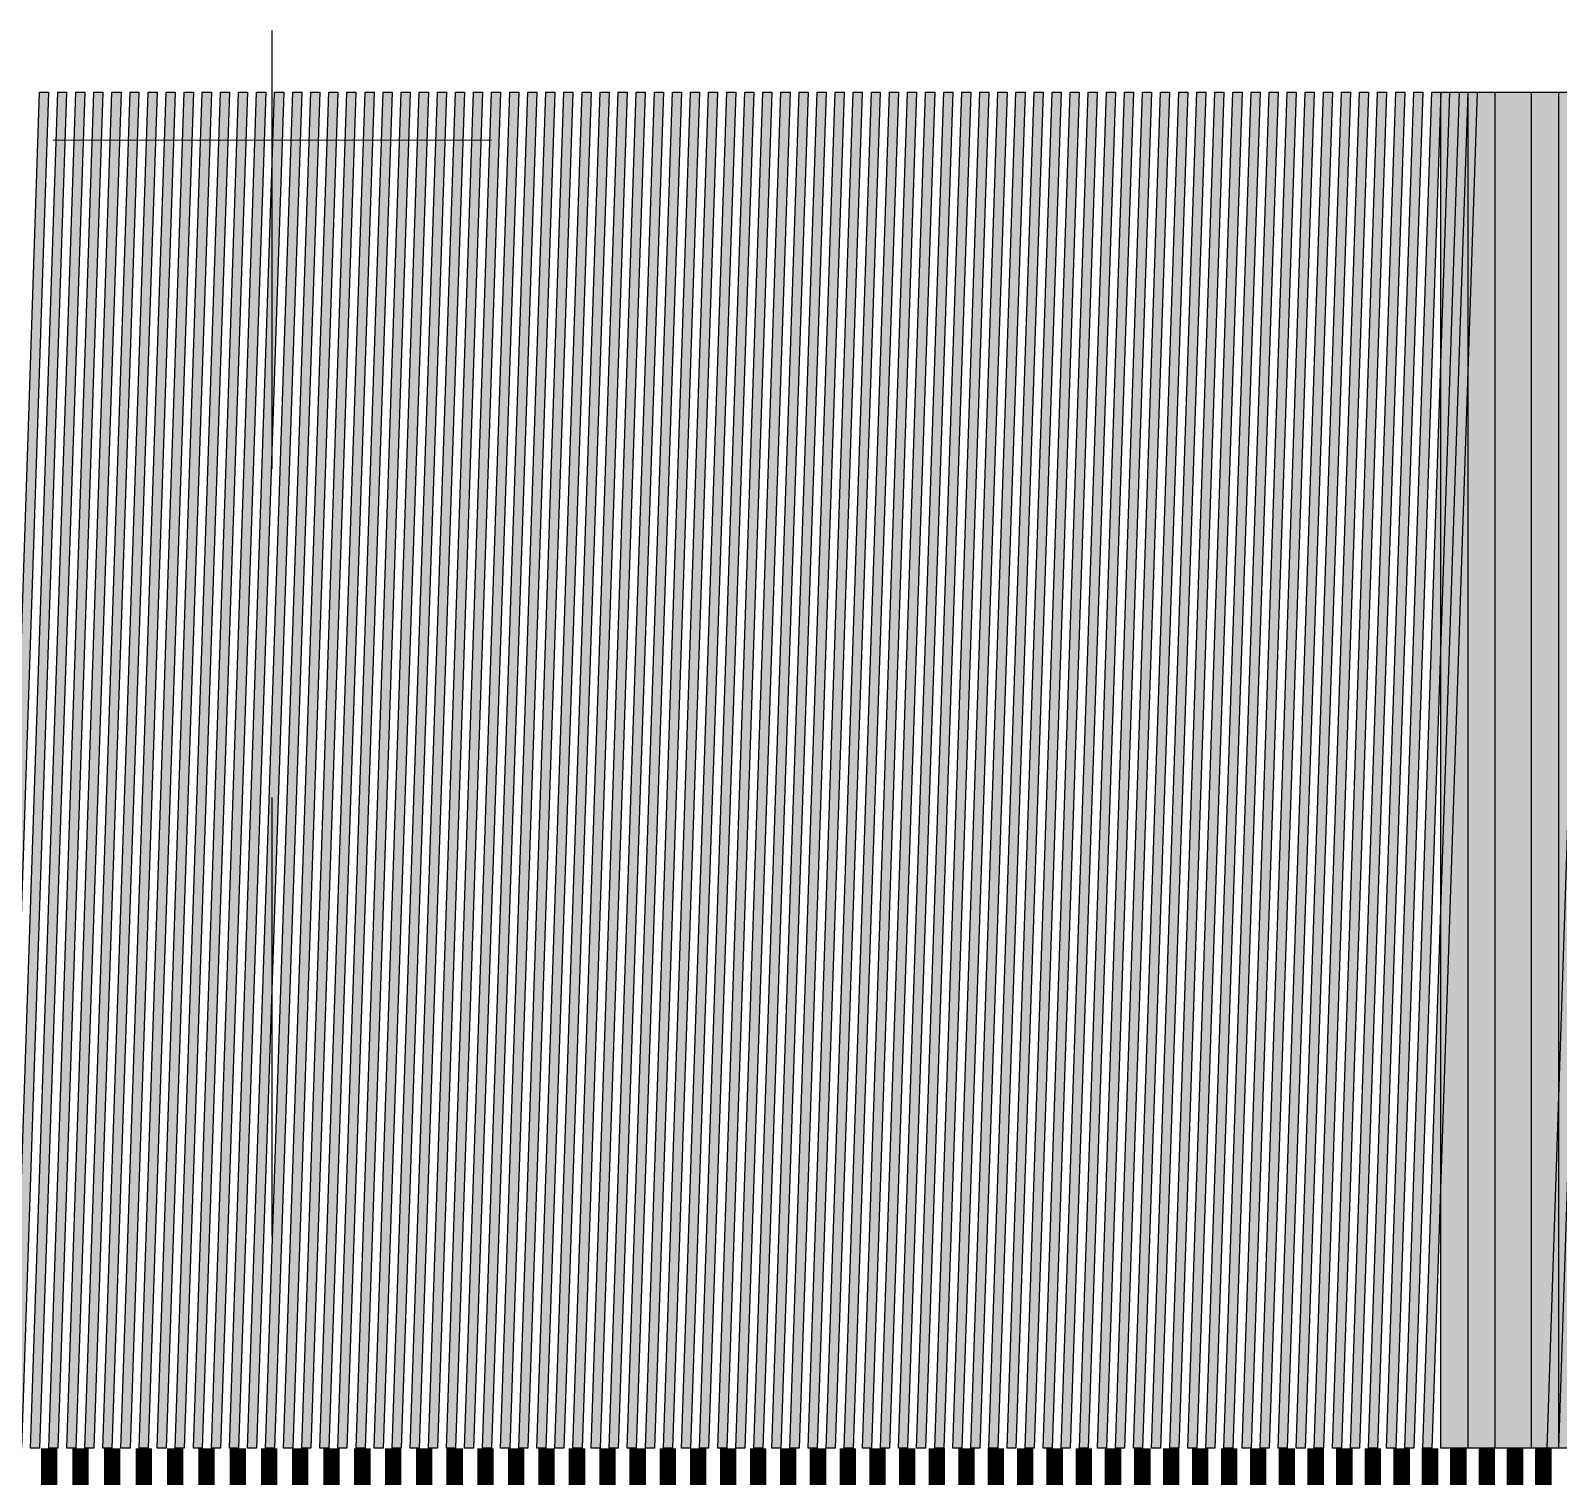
# Model space of a CAD drawing. Header units: millimetres. Extents: x 0 to 420, y 0 to 297.
# Drawn here: x 179.04 to 192.98, y 67.8 to 81 of the extents above; entities that cross this region are included whole.
import ezdxf

# ---------------------------------------------------------------- set-up
doc = ezdxf.new("R2010")
doc.units = ezdxf.units.MM
doc.layers.add('GLUE', color=1, linetype='Continuous')
doc.layers.add('PERIPHERY', color=7, linetype='Continuous')

msp = doc.modelspace()

# ---------------------------------------------------------------- hatches: boundary and pattern name
at = {"layer": 'PERIPHERY', "true_color": 0x000000}
h = msp.add_hatch(color=7, dxfattribs=at)
h.dxf.hatch_style = 1
h.paths.add_polyline_path([(179.124, 80.438), (179.206, 80.438), (178.794, 68.062), (178.711, 68.062), (179.124, 80.438)])
h = msp.add_hatch(color=7, dxfattribs=at)
h.dxf.hatch_style = 1
h.paths.add_polyline_path([(179.289, 80.438), (179.371, 80.438), (178.959, 68.062), (178.876, 68.062), (179.289, 80.438)])
h = msp.add_hatch(color=7, dxfattribs=at)
h.dxf.hatch_style = 1
h.paths.add_polyline_path([(179.454, 80.438), (179.537, 80.438), (179.124, 68.062), (179.042, 68.062), (179.454, 80.438)])
h = msp.add_hatch(color=7, dxfattribs=at)
h.dxf.hatch_style = 1
h.paths.add_polyline_path([(179.619, 80.438), (179.702, 80.438), (179.289, 68.062), (179.207, 68.062), (179.619, 80.438)])
h = msp.add_hatch(color=7, dxfattribs=at)
h.dxf.hatch_style = 1
h.paths.add_polyline_path([(179.784, 80.438), (179.867, 80.438), (179.454, 68.062), (179.372, 68.062), (179.784, 80.438)])
h = msp.add_hatch(color=7, dxfattribs=at)
h.dxf.hatch_style = 1
h.paths.add_polyline_path([(179.949, 80.438), (180.031, 80.438), (179.619, 68.062), (179.536, 68.062), (179.949, 80.438)])
h = msp.add_hatch(color=7, dxfattribs=at)
h.dxf.hatch_style = 1
h.paths.add_polyline_path([(180.114, 80.438), (180.196, 80.438), (179.784, 68.062), (179.701, 68.062), (180.114, 80.438)])
h = msp.add_hatch(color=7, dxfattribs=at)
h.dxf.hatch_style = 1
h.paths.add_polyline_path([(180.279, 80.438), (180.361, 80.438), (179.949, 68.062), (179.866, 68.062), (180.279, 80.438)])
h = msp.add_hatch(color=7, dxfattribs=at)
h.dxf.hatch_style = 1
h.paths.add_polyline_path([(180.444, 80.438), (180.527, 80.438), (180.114, 68.062), (180.032, 68.062), (180.444, 80.438)])
h = msp.add_hatch(color=7, dxfattribs=at)
h.dxf.hatch_style = 1
h.paths.add_polyline_path([(180.609, 80.438), (180.692, 80.438), (180.279, 68.062), (180.197, 68.062), (180.609, 80.438)])
h = msp.add_hatch(color=7, dxfattribs=at)
h.dxf.hatch_style = 1
h.paths.add_polyline_path([(180.774, 80.438), (180.857, 80.438), (180.444, 68.062), (180.362, 68.062), (180.774, 80.438)])
h = msp.add_hatch(color=7, dxfattribs=at)
h.dxf.hatch_style = 1
h.paths.add_polyline_path([(180.939, 80.438), (181.022, 80.438), (180.609, 68.062), (180.527, 68.062), (180.939, 80.438)])
h = msp.add_hatch(color=7, dxfattribs=at)
h.dxf.hatch_style = 1
h.paths.add_polyline_path([(181.104, 80.438), (181.187, 80.438), (180.774, 68.062), (180.692, 68.062), (181.104, 80.438)])
h = msp.add_hatch(color=7, dxfattribs=at)
h.dxf.hatch_style = 1
h.paths.add_polyline_path([(181.269, 80.438), (181.352, 80.438), (180.939, 68.062), (180.857, 68.062), (181.269, 80.438)])
h = msp.add_hatch(color=7, dxfattribs=at)
h.dxf.hatch_style = 1
h.paths.add_polyline_path([(181.434, 80.438), (181.517, 80.438), (181.104, 68.062), (181.022, 68.062), (181.434, 80.438)])
h = msp.add_hatch(color=7, dxfattribs=at)
h.dxf.hatch_style = 1
h.paths.add_polyline_path([(181.599, 80.438), (181.682, 80.438), (181.269, 68.062), (181.186, 68.062), (181.599, 80.438)])
h = msp.add_hatch(color=7, dxfattribs=at)
h.dxf.hatch_style = 1
h.paths.add_polyline_path([(181.764, 80.438), (181.846, 80.438), (181.434, 68.062), (181.351, 68.062), (181.764, 80.438)])
h = msp.add_hatch(color=7, dxfattribs=at)
h.dxf.hatch_style = 1
h.paths.add_polyline_path([(181.929, 80.438), (182.011, 80.438), (181.599, 68.062), (181.517, 68.062), (181.929, 80.438)])
h = msp.add_hatch(color=7, dxfattribs=at)
h.dxf.hatch_style = 1
h.paths.add_polyline_path([(182.094, 80.438), (182.176, 80.438), (181.764, 68.062), (181.682, 68.062), (182.094, 80.438)])
h = msp.add_hatch(color=7, dxfattribs=at)
h.dxf.hatch_style = 1
h.paths.add_polyline_path([(182.259, 80.438), (182.341, 80.438), (181.929, 68.062), (181.847, 68.062), (182.259, 80.438)])
h = msp.add_hatch(color=7, dxfattribs=at)
h.dxf.hatch_style = 1
h.paths.add_polyline_path([(182.424, 80.438), (182.507, 80.438), (182.094, 68.062), (182.012, 68.062), (182.424, 80.438)])
h = msp.add_hatch(color=7, dxfattribs=at)
h.dxf.hatch_style = 1
h.paths.add_polyline_path([(182.589, 80.438), (182.672, 80.438), (182.259, 68.062), (182.177, 68.062), (182.589, 80.438)])
h = msp.add_hatch(color=7, dxfattribs=at)
h.dxf.hatch_style = 1
h.paths.add_polyline_path([(182.754, 80.438), (182.837, 80.438), (182.424, 68.062), (182.342, 68.062), (182.754, 80.438)])
h = msp.add_hatch(color=7, dxfattribs=at)
h.dxf.hatch_style = 1
h.paths.add_polyline_path([(182.919, 80.438), (183.002, 80.438), (182.589, 68.062), (182.507, 68.062), (182.919, 80.438)])
h = msp.add_hatch(color=7, dxfattribs=at)
h.dxf.hatch_style = 1
h.paths.add_polyline_path([(183.084, 80.438), (183.167, 80.438), (182.754, 68.062), (182.672, 68.062), (183.084, 80.438)])
h = msp.add_hatch(color=7, dxfattribs=at)
h.dxf.hatch_style = 1
h.paths.add_polyline_path([(183.249, 80.438), (183.331, 80.438), (182.919, 68.062), (182.837, 68.062), (183.249, 80.438)])
h = msp.add_hatch(color=7, dxfattribs=at)
h.dxf.hatch_style = 1
h.paths.add_polyline_path([(183.414, 80.438), (183.496, 80.438), (183.084, 68.062), (183.001, 68.062), (183.414, 80.438)])
h = msp.add_hatch(color=7, dxfattribs=at)
h.dxf.hatch_style = 1
h.paths.add_polyline_path([(183.579, 80.438), (183.661, 80.438), (183.249, 68.062), (183.166, 68.062), (183.579, 80.438)])
h = msp.add_hatch(color=7, dxfattribs=at)
h.dxf.hatch_style = 1
h.paths.add_polyline_path([(183.744, 80.438), (183.826, 80.438), (183.414, 68.062), (183.331, 68.062), (183.744, 80.438)])
h = msp.add_hatch(color=7, dxfattribs=at)
h.dxf.hatch_style = 1
h.paths.add_polyline_path([(183.909, 80.438), (183.991, 80.438), (183.579, 68.062), (183.496, 68.062), (183.909, 80.438)])
h = msp.add_hatch(color=7, dxfattribs=at)
h.dxf.hatch_style = 1
h.paths.add_polyline_path([(184.074, 80.438), (184.156, 80.438), (183.744, 68.062), (183.661, 68.062), (184.074, 80.438)])
h = msp.add_hatch(color=7, dxfattribs=at)
h.dxf.hatch_style = 1
h.paths.add_polyline_path([(184.239, 80.438), (184.321, 80.438), (183.909, 68.062), (183.826, 68.062), (184.239, 80.438)])
h = msp.add_hatch(color=7, dxfattribs=at)
h.dxf.hatch_style = 1
h.paths.add_polyline_path([(184.404, 80.438), (184.486, 80.438), (184.074, 68.062), (183.991, 68.062), (184.404, 80.438)])
h = msp.add_hatch(color=7, dxfattribs=at)
h.dxf.hatch_style = 1
h.paths.add_polyline_path([(184.569, 80.438), (184.651, 80.438), (184.239, 68.062), (184.156, 68.062), (184.569, 80.438)])
h = msp.add_hatch(color=7, dxfattribs=at)
h.dxf.hatch_style = 1
h.paths.add_polyline_path([(184.734, 80.438), (184.816, 80.438), (184.404, 68.062), (184.321, 68.062), (184.734, 80.438)])
h = msp.add_hatch(color=7, dxfattribs=at)
h.dxf.hatch_style = 1
h.paths.add_polyline_path([(184.899, 80.438), (184.981, 80.438), (184.569, 68.062), (184.487, 68.062), (184.899, 80.438)])
h = msp.add_hatch(color=7, dxfattribs=at)
h.dxf.hatch_style = 1
h.paths.add_polyline_path([(185.064, 80.438), (185.146, 80.438), (184.734, 68.062), (184.652, 68.062), (185.064, 80.438)])
h = msp.add_hatch(color=7, dxfattribs=at)
h.dxf.hatch_style = 1
h.paths.add_polyline_path([(185.229, 80.438), (185.311, 80.438), (184.899, 68.062), (184.817, 68.062), (185.229, 80.438)])
h = msp.add_hatch(color=7, dxfattribs=at)
h.dxf.hatch_style = 1
h.paths.add_polyline_path([(185.394, 80.438), (185.477, 80.438), (185.064, 68.062), (184.981, 68.062), (185.394, 80.438)])
h = msp.add_hatch(color=7, dxfattribs=at)
h.dxf.hatch_style = 1
h.paths.add_polyline_path([(185.559, 80.438), (185.642, 80.438), (185.229, 68.062), (185.147, 68.062), (185.559, 80.438)])
h = msp.add_hatch(color=7, dxfattribs=at)
h.dxf.hatch_style = 1
h.paths.add_polyline_path([(185.724, 80.438), (185.807, 80.438), (185.394, 68.062), (185.312, 68.062), (185.724, 80.438)])
h = msp.add_hatch(color=7, dxfattribs=at)
h.dxf.hatch_style = 1
h.paths.add_polyline_path([(185.889, 80.438), (185.972, 80.438), (185.559, 68.062), (185.477, 68.062), (185.889, 80.438)])
h = msp.add_hatch(color=7, dxfattribs=at)
h.dxf.hatch_style = 1
h.paths.add_polyline_path([(186.054, 80.438), (186.137, 80.438), (185.724, 68.062), (185.642, 68.062), (186.054, 80.438)])
h = msp.add_hatch(color=7, dxfattribs=at)
h.dxf.hatch_style = 1
h.paths.add_polyline_path([(186.219, 80.438), (186.302, 80.438), (185.889, 68.062), (185.806, 68.062), (186.219, 80.438)])
h = msp.add_hatch(color=7, dxfattribs=at)
h.dxf.hatch_style = 1
h.paths.add_polyline_path([(186.384, 80.438), (186.466, 80.438), (186.054, 68.062), (185.971, 68.062), (186.384, 80.438)])
h = msp.add_hatch(color=7, dxfattribs=at)
h.dxf.hatch_style = 1
h.paths.add_polyline_path([(186.549, 80.438), (186.631, 80.438), (186.219, 68.062), (186.136, 68.062), (186.549, 80.438)])
h = msp.add_hatch(color=7, dxfattribs=at)
h.dxf.hatch_style = 1
h.paths.add_polyline_path([(186.714, 80.438), (186.796, 80.438), (186.384, 68.062), (186.301, 68.062), (186.714, 80.438)])
h = msp.add_hatch(color=7, dxfattribs=at)
h.dxf.hatch_style = 1
h.paths.add_polyline_path([(186.879, 80.438), (186.962, 80.438), (186.549, 68.062), (186.467, 68.062), (186.879, 80.438)])
h = msp.add_hatch(color=7, dxfattribs=at)
h.dxf.hatch_style = 1
h.paths.add_polyline_path([(187.044, 80.438), (187.127, 80.438), (186.714, 68.062), (186.632, 68.062), (187.044, 80.438)])
h = msp.add_hatch(color=7, dxfattribs=at)
h.dxf.hatch_style = 1
h.paths.add_polyline_path([(187.209, 80.438), (187.292, 80.438), (186.879, 68.062), (186.797, 68.062), (187.209, 80.438)])
h = msp.add_hatch(color=7, dxfattribs=at)
h.dxf.hatch_style = 1
h.paths.add_polyline_path([(187.374, 80.438), (187.457, 80.438), (187.044, 68.062), (186.962, 68.062), (187.374, 80.438)])
h = msp.add_hatch(color=7, dxfattribs=at)
h.dxf.hatch_style = 1
h.paths.add_polyline_path([(187.539, 80.438), (187.622, 80.438), (187.209, 68.062), (187.127, 68.062), (187.539, 80.438)])
h = msp.add_hatch(color=7, dxfattribs=at)
h.dxf.hatch_style = 1
h.paths.add_polyline_path([(187.704, 80.438), (187.787, 80.438), (187.374, 68.062), (187.292, 68.062), (187.704, 80.438)])
h = msp.add_hatch(color=7, dxfattribs=at)
h.dxf.hatch_style = 1
h.paths.add_polyline_path([(187.869, 80.438), (187.952, 80.438), (187.539, 68.062), (187.457, 68.062), (187.869, 80.438)])
h = msp.add_hatch(color=7, dxfattribs=at)
h.dxf.hatch_style = 1
h.paths.add_polyline_path([(188.034, 80.438), (188.117, 80.438), (187.704, 68.062), (187.622, 68.062), (188.034, 80.438)])
h = msp.add_hatch(color=7, dxfattribs=at)
h.dxf.hatch_style = 1
h.paths.add_polyline_path([(188.199, 80.438), (188.282, 80.438), (187.869, 68.062), (187.787, 68.062), (188.199, 80.438)])
h = msp.add_hatch(color=7, dxfattribs=at)
h.dxf.hatch_style = 1
h.paths.add_polyline_path([(188.364, 80.438), (188.446, 80.438), (188.034, 68.062), (187.952, 68.062), (188.364, 80.438)])
h = msp.add_hatch(color=7, dxfattribs=at)
h.dxf.hatch_style = 1
h.paths.add_polyline_path([(188.529, 80.438), (188.611, 80.438), (188.199, 68.062), (188.117, 68.062), (188.529, 80.438)])
h = msp.add_hatch(color=7, dxfattribs=at)
h.dxf.hatch_style = 1
h.paths.add_polyline_path([(188.694, 80.438), (188.776, 80.438), (188.364, 68.062), (188.281, 68.062), (188.694, 80.438)])
h = msp.add_hatch(color=7, dxfattribs=at)
h.dxf.hatch_style = 1
h.paths.add_polyline_path([(188.859, 80.438), (188.942, 80.438), (188.529, 68.062), (188.446, 68.062), (188.859, 80.438)])
h = msp.add_hatch(color=7, dxfattribs=at)
h.dxf.hatch_style = 1
h.paths.add_polyline_path([(189.024, 80.438), (189.107, 80.438), (188.694, 68.062), (188.612, 68.062), (189.024, 80.438)])
h = msp.add_hatch(color=7, dxfattribs=at)
h.dxf.hatch_style = 1
h.paths.add_polyline_path([(189.189, 80.438), (189.272, 80.438), (188.859, 68.062), (188.777, 68.062), (189.189, 80.438)])
h = msp.add_hatch(color=7, dxfattribs=at)
h.dxf.hatch_style = 1
h.paths.add_polyline_path([(189.354, 80.438), (189.436, 80.438), (189.024, 68.062), (188.942, 68.062), (189.354, 80.438)])
h = msp.add_hatch(color=7, dxfattribs=at)
h.dxf.hatch_style = 1
h.paths.add_polyline_path([(189.519, 80.438), (189.601, 80.438), (189.189, 68.062), (189.107, 68.062), (189.519, 80.438)])
h = msp.add_hatch(color=7, dxfattribs=at)
h.dxf.hatch_style = 1
h.paths.add_polyline_path([(189.684, 80.438), (189.767, 80.438), (189.354, 68.062), (189.272, 68.062), (189.684, 80.438)])
h = msp.add_hatch(color=7, dxfattribs=at)
h.dxf.hatch_style = 1
h.paths.add_polyline_path([(189.849, 80.438), (189.932, 80.438), (189.519, 68.062), (189.437, 68.062), (189.849, 80.438)])
h = msp.add_hatch(color=7, dxfattribs=at)
h.dxf.hatch_style = 1
h.paths.add_polyline_path([(190.014, 80.438), (190.097, 80.438), (189.684, 68.062), (189.602, 68.062), (190.014, 80.438)])
h = msp.add_hatch(color=7, dxfattribs=at)
h.dxf.hatch_style = 1
h.paths.add_polyline_path([(190.179, 80.438), (190.262, 80.438), (189.849, 68.062), (189.767, 68.062), (190.179, 80.438)])
h = msp.add_hatch(color=7, dxfattribs=at)
h.dxf.hatch_style = 1
h.paths.add_polyline_path([(190.344, 80.438), (190.427, 80.438), (190.014, 68.062), (189.932, 68.062), (190.344, 80.438)])
h = msp.add_hatch(color=7, dxfattribs=at)
h.dxf.hatch_style = 1
h.paths.add_polyline_path([(190.509, 80.438), (190.592, 80.438), (190.179, 68.062), (190.097, 68.062), (190.509, 80.438)])
h = msp.add_hatch(color=7, dxfattribs=at)
h.dxf.hatch_style = 1
h.paths.add_polyline_path([(190.674, 80.438), (190.756, 80.438), (190.344, 68.062), (190.262, 68.062), (190.674, 80.438)])
h = msp.add_hatch(color=7, dxfattribs=at)
h.dxf.hatch_style = 1
h.paths.add_polyline_path([(190.839, 80.438), (190.922, 80.438), (190.509, 68.062), (190.426, 68.062), (190.839, 80.438)])
h = msp.add_hatch(color=7, dxfattribs=at)
h.dxf.hatch_style = 1
h.paths.add_polyline_path([(191.004, 80.438), (191.086, 80.438), (190.674, 68.062), (190.591, 68.062), (191.004, 80.438)])
h = msp.add_hatch(color=7, dxfattribs=at)
h.dxf.hatch_style = 1
h.paths.add_polyline_path([(191.169, 80.438), (191.251, 80.438), (190.839, 68.062), (190.756, 68.062), (191.169, 80.438)])
h = msp.add_hatch(color=7, dxfattribs=at)
h.dxf.hatch_style = 1
h.paths.add_polyline_path([(191.334, 80.438), (191.416, 80.438), (191.004, 68.062), (190.922, 68.062), (191.334, 80.438)])
h = msp.add_hatch(color=7, dxfattribs=at)
h.dxf.hatch_style = 1
h.paths.add_polyline_path([(191.499, 80.438), (191.581, 80.438), (191.169, 68.062), (191.087, 68.062), (191.499, 80.438)])
h = msp.add_hatch(color=7, dxfattribs=at)
h.dxf.hatch_style = 1
h.paths.add_polyline_path([(191.664, 80.438), (191.746, 80.438), (191.334, 68.062), (191.252, 68.062), (191.664, 80.438)])
h = msp.add_hatch(color=7, dxfattribs=at)
h.dxf.hatch_style = 1
h.paths.add_polyline_path([(191.829, 80.438), (191.911, 80.438), (191.499, 68.062), (191.416, 68.062), (191.829, 80.438)])
h = msp.add_hatch(color=7, dxfattribs=at)
h.dxf.hatch_style = 1
h.paths.add_polyline_path([(191.994, 80.438), (192.077, 80.438), (191.664, 68.062), (191.581, 68.062), (191.994, 80.438)])
h = msp.add_hatch(color=7, dxfattribs=at)
h.dxf.hatch_style = 1
h.paths.add_polyline_path([(192.159, 80.438), (192.242, 80.438), (191.829, 68.062), (191.746, 68.062), (192.159, 80.438)])
h = msp.add_hatch(color=7, dxfattribs=at)
h.dxf.hatch_style = 1
h.paths.add_polyline_path([(191.912, 80.438), (192.736, 80.438), (192.736, 68.062), (191.912, 68.062), (191.912, 80.438)])
h = msp.add_hatch(color=7, dxfattribs=at)
h.dxf.hatch_style = 1
h.paths.add_polyline_path([(192.159, 80.438), (192.984, 80.438), (192.984, 68.062), (192.159, 68.062), (192.159, 80.438)])
h = msp.add_hatch(color=7, dxfattribs=at)
h.dxf.hatch_style = 1
h.paths.add_polyline_path([(192.407, 80.438), (193.232, 80.438), (193.232, 68.062), (192.407, 68.062), (192.407, 80.438)])
h = msp.add_hatch(color=7, dxfattribs=at)
h.dxf.hatch_style = 1
h.paths.add_polyline_path([(193.293, 80.438), (193.396, 80.438), (192.984, 68.062), (192.881, 68.062), (193.293, 80.438)])

# ---------------------------------------------------------------- linework, layer by layer
at = {"layer": 'GLUE', "color": 1, "lineweight": 25}
for p, q in [((181.247, 77), (181.247, 81)), ((181.247, 70), (181.247, 74))]:
    msp.add_line(p, q, dxfattribs=at)
at = {"layer": 'GLUE', "color": 1, "lineweight": 18}
msp.add_line((179.247, 80), (183.247, 80), dxfattribs=at)
at = {"layer": 'PERIPHERY', "color": 250}
for points in [[(179.124, 80.438), (179.206, 80.438), (178.794, 68.062), (178.711, 68.062), (179.124, 80.438)], [(179.289, 80.438), (179.371, 80.438), (178.959, 68.062), (178.876, 68.062), (179.289, 80.438)], [(179.454, 80.438), (179.537, 80.438), (179.124, 68.062), (179.042, 68.062), (179.454, 80.438)], [(179.619, 80.438), (179.702, 80.438), (179.289, 68.062), (179.207, 68.062), (179.619, 80.438)], [(179.784, 80.438), (179.867, 80.438), (179.454, 68.062), (179.372, 68.062), (179.784, 80.438)], [(179.949, 80.438), (180.031, 80.438), (179.619, 68.062), (179.536, 68.062), (179.949, 80.438)], [(180.114, 80.438), (180.196, 80.438), (179.784, 68.062), (179.701, 68.062), (180.114, 80.438)], [(180.279, 80.438), (180.361, 80.438), (179.949, 68.062), (179.866, 68.062), (180.279, 80.438)], [(180.444, 80.438), (180.527, 80.438), (180.114, 68.062), (180.032, 68.062), (180.444, 80.438)], [(180.609, 80.438), (180.692, 80.438), (180.279, 68.062), (180.197, 68.062), (180.609, 80.438)], [(180.774, 80.438), (180.857, 80.438), (180.444, 68.062), (180.362, 68.062), (180.774, 80.438)], [(180.939, 80.438), (181.022, 80.438), (180.609, 68.062), (180.527, 68.062), (180.939, 80.438)], [(181.104, 80.438), (181.187, 80.438), (180.774, 68.062), (180.692, 68.062), (181.104, 80.438)], [(181.269, 80.438), (181.352, 80.438), (180.939, 68.062), (180.857, 68.062), (181.269, 80.438)], [(181.434, 80.438), (181.517, 80.438), (181.104, 68.062), (181.022, 68.062), (181.434, 80.438)], [(181.599, 80.438), (181.682, 80.438), (181.269, 68.062), (181.186, 68.062), (181.599, 80.438)], [(181.764, 80.438), (181.846, 80.438), (181.434, 68.062), (181.351, 68.062), (181.764, 80.438)], [(181.929, 80.438), (182.011, 80.438), (181.599, 68.062), (181.517, 68.062), (181.929, 80.438)], [(182.094, 80.438), (182.176, 80.438), (181.764, 68.062), (181.682, 68.062), (182.094, 80.438)], [(182.259, 80.438), (182.341, 80.438), (181.929, 68.062), (181.847, 68.062), (182.259, 80.438)], [(182.424, 80.438), (182.507, 80.438), (182.094, 68.062), (182.012, 68.062), (182.424, 80.438)], [(182.589, 80.438), (182.672, 80.438), (182.259, 68.062), (182.177, 68.062), (182.589, 80.438)], [(182.754, 80.438), (182.837, 80.438), (182.424, 68.062), (182.342, 68.062), (182.754, 80.438)], [(182.919, 80.438), (183.002, 80.438), (182.589, 68.062), (182.507, 68.062), (182.919, 80.438)], [(183.084, 80.438), (183.167, 80.438), (182.754, 68.062), (182.672, 68.062), (183.084, 80.438)], [(183.249, 80.438), (183.331, 80.438), (182.919, 68.062), (182.837, 68.062), (183.249, 80.438)], [(183.414, 80.438), (183.496, 80.438), (183.084, 68.062), (183.001, 68.062), (183.414, 80.438)], [(183.579, 80.438), (183.661, 80.438), (183.249, 68.062), (183.166, 68.062), (183.579, 80.438)], [(183.744, 80.438), (183.826, 80.438), (183.414, 68.062), (183.331, 68.062), (183.744, 80.438)], [(183.909, 80.438), (183.991, 80.438), (183.579, 68.062), (183.496, 68.062), (183.909, 80.438)], [(184.074, 80.438), (184.156, 80.438), (183.744, 68.062), (183.661, 68.062), (184.074, 80.438)], [(184.239, 80.438), (184.321, 80.438), (183.909, 68.062), (183.826, 68.062), (184.239, 80.438)], [(184.404, 80.438), (184.486, 80.438), (184.074, 68.062), (183.991, 68.062), (184.404, 80.438)], [(184.569, 80.438), (184.651, 80.438), (184.239, 68.062), (184.156, 68.062), (184.569, 80.438)], [(184.734, 80.438), (184.816, 80.438), (184.404, 68.062), (184.321, 68.062), (184.734, 80.438)], [(184.899, 80.438), (184.981, 80.438), (184.569, 68.062), (184.487, 68.062), (184.899, 80.438)], [(185.064, 80.438), (185.146, 80.438), (184.734, 68.062), (184.652, 68.062), (185.064, 80.438)], [(185.229, 80.438), (185.311, 80.438), (184.899, 68.062), (184.817, 68.062), (185.229, 80.438)], [(185.394, 80.438), (185.477, 80.438), (185.064, 68.062), (184.981, 68.062), (185.394, 80.438)], [(185.559, 80.438), (185.642, 80.438), (185.229, 68.062), (185.147, 68.062), (185.559, 80.438)], [(185.724, 80.438), (185.807, 80.438), (185.394, 68.062), (185.312, 68.062), (185.724, 80.438)], [(185.889, 80.438), (185.972, 80.438), (185.559, 68.062), (185.477, 68.062), (185.889, 80.438)], [(186.054, 80.438), (186.137, 80.438), (185.724, 68.062), (185.642, 68.062), (186.054, 80.438)], [(186.219, 80.438), (186.302, 80.438), (185.889, 68.062), (185.806, 68.062), (186.219, 80.438)], [(186.384, 80.438), (186.466, 80.438), (186.054, 68.062), (185.971, 68.062), (186.384, 80.438)], [(186.549, 80.438), (186.631, 80.438), (186.219, 68.062), (186.136, 68.062), (186.549, 80.438)], [(186.714, 80.438), (186.796, 80.438), (186.384, 68.062), (186.301, 68.062), (186.714, 80.438)], [(186.879, 80.438), (186.962, 80.438), (186.549, 68.062), (186.467, 68.062), (186.879, 80.438)], [(187.044, 80.438), (187.127, 80.438), (186.714, 68.062), (186.632, 68.062), (187.044, 80.438)], [(187.209, 80.438), (187.292, 80.438), (186.879, 68.062), (186.797, 68.062), (187.209, 80.438)], [(187.374, 80.438), (187.457, 80.438), (187.044, 68.062), (186.962, 68.062), (187.374, 80.438)], [(187.539, 80.438), (187.622, 80.438), (187.209, 68.062), (187.127, 68.062), (187.539, 80.438)], [(187.704, 80.438), (187.787, 80.438), (187.374, 68.062), (187.292, 68.062), (187.704, 80.438)], [(187.869, 80.438), (187.952, 80.438), (187.539, 68.062), (187.457, 68.062), (187.869, 80.438)], [(188.034, 80.438), (188.117, 80.438), (187.704, 68.062), (187.622, 68.062), (188.034, 80.438)], [(188.199, 80.438), (188.282, 80.438), (187.869, 68.062), (187.787, 68.062), (188.199, 80.438)], [(188.364, 80.438), (188.446, 80.438), (188.034, 68.062), (187.952, 68.062), (188.364, 80.438)], [(188.529, 80.438), (188.611, 80.438), (188.199, 68.062), (188.117, 68.062), (188.529, 80.438)], [(188.694, 80.438), (188.776, 80.438), (188.364, 68.062), (188.281, 68.062), (188.694, 80.438)], [(188.859, 80.438), (188.942, 80.438), (188.529, 68.062), (188.446, 68.062), (188.859, 80.438)], [(189.024, 80.438), (189.107, 80.438), (188.694, 68.062), (188.612, 68.062), (189.024, 80.438)], [(189.189, 80.438), (189.272, 80.438), (188.859, 68.062), (188.777, 68.062), (189.189, 80.438)], [(189.354, 80.438), (189.436, 80.438), (189.024, 68.062), (188.942, 68.062), (189.354, 80.438)], [(189.519, 80.438), (189.601, 80.438), (189.189, 68.062), (189.107, 68.062), (189.519, 80.438)], [(189.684, 80.438), (189.767, 80.438), (189.354, 68.062), (189.272, 68.062), (189.684, 80.438)], [(189.849, 80.438), (189.932, 80.438), (189.519, 68.062), (189.437, 68.062), (189.849, 80.438)], [(190.014, 80.438), (190.097, 80.438), (189.684, 68.062), (189.602, 68.062), (190.014, 80.438)], [(190.179, 80.438), (190.262, 80.438), (189.849, 68.062), (189.767, 68.062), (190.179, 80.438)], [(190.344, 80.438), (190.427, 80.438), (190.014, 68.062), (189.932, 68.062), (190.344, 80.438)], [(190.509, 80.438), (190.592, 80.438), (190.179, 68.062), (190.097, 68.062), (190.509, 80.438)], [(190.674, 80.438), (190.756, 80.438), (190.344, 68.062), (190.262, 68.062), (190.674, 80.438)], [(190.839, 80.438), (190.922, 80.438), (190.509, 68.062), (190.426, 68.062), (190.839, 80.438)], [(191.004, 80.438), (191.086, 80.438), (190.674, 68.062), (190.591, 68.062), (191.004, 80.438)], [(191.169, 80.438), (191.251, 80.438), (190.839, 68.062), (190.756, 68.062), (191.169, 80.438)], [(191.334, 80.438), (191.416, 80.438), (191.004, 68.062), (190.922, 68.062), (191.334, 80.438)], [(191.499, 80.438), (191.581, 80.438), (191.169, 68.062), (191.087, 68.062), (191.499, 80.438)], [(191.664, 80.438), (191.746, 80.438), (191.334, 68.062), (191.252, 68.062), (191.664, 80.438)], [(191.829, 80.438), (191.911, 80.438), (191.499, 68.062), (191.416, 68.062), (191.829, 80.438)], [(191.994, 80.438), (192.077, 80.438), (191.664, 68.062), (191.581, 68.062), (191.994, 80.438)], [(192.159, 80.438), (192.242, 80.438), (191.829, 68.062), (191.746, 68.062), (192.159, 80.438)], [(191.912, 80.438), (192.736, 80.438), (192.736, 68.062), (191.912, 68.062), (191.912, 80.438)], [(192.159, 80.438), (192.984, 80.438), (192.984, 68.062), (192.159, 68.062), (192.159, 80.438)], [(192.407, 80.438), (193.232, 80.438), (193.232, 68.062), (192.407, 68.062), (192.407, 80.438)], [(193.293, 80.438), (193.396, 80.438), (192.984, 68.062), (192.881, 68.062), (193.293, 80.438)]]:
    msp.add_lwpolyline(points, close=True, dxfattribs=at)
at = {"layer": 'PERIPHERY', "color": 250, "lineweight": 35, "const_width": 0.15}
for points in [[(179.211, 68.062), (179.211, 55.687)], [(179.498, 68.062), (179.498, 55.687)], [(179.786, 68.062), (179.786, 55.687)], [(180.076, 68.062), (180.076, 55.687)], [(180.361, 68.062), (180.361, 55.687)], [(180.647, 68.062), (180.647, 55.687)], [(180.934, 68.062), (180.934, 55.687)], [(181.218, 68.062), (181.218, 55.687)], [(181.502, 68.062), (181.502, 55.687)], [(181.788, 68.062), (181.788, 55.687)], [(182.069, 68.062), (182.069, 55.687)], [(182.35, 68.062), (182.35, 55.687)], [(182.633, 68.062), (182.633, 55.687)], [(182.912, 68.062), (182.912, 55.687)], [(183.192, 68.062), (183.192, 55.687)], [(183.473, 68.062), (183.473, 55.687)], [(183.75, 68.062), (183.75, 55.687)], [(184.028, 68.062), (184.028, 55.687)], [(184.307, 68.062), (184.307, 55.687)], [(184.582, 68.062), (184.582, 55.687)], [(184.857, 68.062), (184.857, 55.687)], [(185.134, 68.062), (185.134, 55.687)], [(185.407, 68.062), (185.407, 55.687)], [(185.681, 68.062), (185.681, 55.687)], [(185.956, 68.062), (185.956, 55.687)], [(186.227, 68.062), (186.227, 55.687)], [(186.499, 68.062), (186.499, 55.687)], [(186.771, 68.062), (186.771, 55.687)], [(187.041, 68.062), (187.041, 55.687)], [(187.311, 68.062), (187.311, 55.687)], [(187.583, 68.062), (187.583, 55.687)], [(187.85, 68.062), (187.85, 55.687)], [(188.118, 68.062), (188.118, 55.687)], [(188.387, 68.062), (188.387, 55.687)], [(188.653, 68.062), (188.653, 55.687)], [(188.919, 68.062), (188.919, 55.687)], [(189.187, 68.062), (189.187, 55.687)], [(189.451, 68.062), (189.451, 55.687)], [(189.715, 68.062), (189.715, 55.687)], [(189.98, 68.062), (189.98, 55.687)], [(190.243, 68.062), (190.243, 55.687)], [(190.505, 68.062), (190.505, 55.687)], [(190.769, 68.062), (190.769, 55.687)], [(191.03, 68.062), (191.03, 55.687)], [(191.29, 68.062), (191.29, 55.687)], [(191.553, 68.062), (191.553, 55.687)], [(191.812, 68.062), (191.812, 55.687)], [(192.07, 68.062), (192.07, 55.687)], [(192.331, 68.062), (192.331, 55.687)], [(192.588, 68.062), (192.588, 55.687)], [(192.846, 68.062), (192.846, 55.687)]]:
    msp.add_lwpolyline(points, dxfattribs=at)
at = {"layer": 'PERIPHERY', "color": 250, "true_color": 0x000000}
for points in [[(179.124, 80.438), (178.711, 68.062), (178.794, 68.062)], [(178.794, 68.062), (179.206, 80.438), (179.124, 80.438)], [(179.289, 80.438), (178.876, 68.062), (178.959, 68.062)], [(178.959, 68.062), (179.371, 80.438), (179.289, 80.438)], [(179.454, 80.438), (179.042, 68.062), (179.124, 68.062)], [(179.124, 68.062), (179.537, 80.438), (179.454, 80.438)], [(179.619, 80.438), (179.207, 68.062), (179.289, 68.062)], [(179.289, 68.062), (179.702, 80.438), (179.619, 80.438)], [(179.784, 80.438), (179.372, 68.062), (179.454, 68.062)], [(179.454, 68.062), (179.867, 80.438), (179.784, 80.438)], [(179.949, 80.438), (179.536, 68.062), (179.619, 68.062)], [(179.619, 68.062), (180.031, 80.438), (179.949, 80.438)], [(180.114, 80.438), (179.701, 68.062), (179.784, 68.062)], [(179.784, 68.062), (180.196, 80.438), (180.114, 80.438)], [(180.279, 80.438), (179.866, 68.062), (179.949, 68.062)], [(179.949, 68.062), (180.361, 80.438), (180.279, 80.438)], [(180.444, 80.438), (180.032, 68.062), (180.114, 68.062)], [(180.114, 68.062), (180.527, 80.438), (180.444, 80.438)], [(180.609, 80.438), (180.197, 68.062), (180.279, 68.062)], [(180.279, 68.062), (180.692, 80.438), (180.609, 80.438)], [(180.774, 80.438), (180.362, 68.062), (180.444, 68.062)], [(180.444, 68.062), (180.857, 80.438), (180.774, 80.438)], [(180.939, 80.438), (180.527, 68.062), (180.609, 68.062)], [(180.609, 68.062), (181.022, 80.438), (180.939, 80.438)], [(181.104, 80.438), (180.692, 68.062), (180.774, 68.062)], [(180.774, 68.062), (181.187, 80.438), (181.104, 80.438)], [(181.269, 80.438), (180.857, 68.062), (180.939, 68.062)], [(180.939, 68.062), (181.352, 80.438), (181.269, 80.438)], [(181.434, 80.438), (181.022, 68.062), (181.104, 68.062)], [(181.104, 68.062), (181.517, 80.438), (181.434, 80.438)], [(181.599, 80.438), (181.186, 68.062), (181.269, 68.062)], [(181.269, 68.062), (181.682, 80.438), (181.599, 80.438)], [(181.764, 80.438), (181.351, 68.062), (181.434, 68.062)], [(181.434, 68.062), (181.846, 80.438), (181.764, 80.438)], [(181.929, 80.438), (181.517, 68.062), (181.599, 68.062)], [(181.599, 68.062), (182.011, 80.438), (181.929, 80.438)], [(182.094, 80.438), (181.682, 68.062), (181.764, 68.062)], [(181.764, 68.062), (182.176, 80.438), (182.094, 80.438)], [(182.259, 80.438), (181.847, 68.062), (181.929, 68.062)], [(181.929, 68.062), (182.341, 80.438), (182.259, 80.438)], [(182.424, 80.438), (182.012, 68.062), (182.094, 68.062)], [(182.094, 68.062), (182.507, 80.438), (182.424, 80.438)], [(182.589, 80.438), (182.177, 68.062), (182.259, 68.062)], [(182.259, 68.062), (182.672, 80.438), (182.589, 80.438)], [(182.754, 80.438), (182.342, 68.062), (182.424, 68.062)], [(182.424, 68.062), (182.837, 80.438), (182.754, 80.438)], [(182.919, 80.438), (182.507, 68.062), (182.589, 68.062)], [(182.589, 68.062), (183.002, 80.438), (182.919, 80.438)], [(183.084, 80.438), (182.672, 68.062), (182.754, 68.062)], [(182.754, 68.062), (183.167, 80.438), (183.084, 80.438)], [(183.249, 80.438), (182.837, 68.062), (182.919, 68.062)], [(182.919, 68.062), (183.331, 80.438), (183.249, 80.438)], [(183.414, 80.438), (183.001, 68.062), (183.084, 68.062)], [(183.084, 68.062), (183.496, 80.438), (183.414, 80.438)], [(183.579, 80.438), (183.166, 68.062), (183.249, 68.062)], [(183.249, 68.062), (183.661, 80.438), (183.579, 80.438)], [(183.744, 80.438), (183.331, 68.062), (183.414, 68.062)], [(183.414, 68.062), (183.826, 80.438), (183.744, 80.438)], [(183.909, 80.438), (183.496, 68.062), (183.579, 68.062)], [(183.579, 68.062), (183.991, 80.438), (183.909, 80.438)], [(184.074, 80.438), (183.661, 68.062), (183.744, 68.062)], [(183.744, 68.062), (184.156, 80.438), (184.074, 80.438)], [(184.239, 80.438), (183.826, 68.062), (183.909, 68.062)], [(183.909, 68.062), (184.321, 80.438), (184.239, 80.438)], [(184.404, 80.438), (183.991, 68.062), (184.074, 68.062)], [(184.074, 68.062), (184.486, 80.438), (184.404, 80.438)], [(184.569, 80.438), (184.156, 68.062), (184.239, 68.062)], [(184.239, 68.062), (184.651, 80.438), (184.569, 80.438)], [(184.734, 80.438), (184.321, 68.062), (184.404, 68.062)], [(184.404, 68.062), (184.816, 80.438), (184.734, 80.438)], [(184.899, 80.438), (184.487, 68.062), (184.569, 68.062)], [(184.569, 68.062), (184.981, 80.438), (184.899, 80.438)], [(185.064, 80.438), (184.652, 68.062), (184.734, 68.062)], [(184.734, 68.062), (185.146, 80.438), (185.064, 80.438)], [(185.229, 80.438), (184.817, 68.062), (184.899, 68.062)], [(184.899, 68.062), (185.311, 80.438), (185.229, 80.438)], [(185.394, 80.438), (184.981, 68.062), (185.064, 68.062)], [(185.064, 68.062), (185.477, 80.438), (185.394, 80.438)], [(185.559, 80.438), (185.147, 68.062), (185.229, 68.062)], [(185.229, 68.062), (185.642, 80.438), (185.559, 80.438)], [(185.724, 80.438), (185.312, 68.062), (185.394, 68.062)], [(185.394, 68.062), (185.807, 80.438), (185.724, 80.438)], [(185.889, 80.438), (185.477, 68.062), (185.559, 68.062)], [(185.559, 68.062), (185.972, 80.438), (185.889, 80.438)], [(186.054, 80.438), (185.642, 68.062), (185.724, 68.062)], [(185.724, 68.062), (186.137, 80.438), (186.054, 80.438)], [(186.219, 80.438), (185.806, 68.062), (185.889, 68.062)], [(185.889, 68.062), (186.302, 80.438), (186.219, 80.438)], [(186.384, 80.438), (185.971, 68.062), (186.054, 68.062)], [(186.054, 68.062), (186.466, 80.438), (186.384, 80.438)], [(186.549, 80.438), (186.136, 68.062), (186.219, 68.062)], [(186.219, 68.062), (186.631, 80.438), (186.549, 80.438)], [(186.714, 80.438), (186.301, 68.062), (186.384, 68.062)], [(186.384, 68.062), (186.796, 80.438), (186.714, 80.438)], [(186.879, 80.438), (186.467, 68.062), (186.549, 68.062)], [(186.549, 68.062), (186.962, 80.438), (186.879, 80.438)], [(187.044, 80.438), (186.632, 68.062), (186.714, 68.062)], [(186.714, 68.062), (187.127, 80.438), (187.044, 80.438)], [(187.209, 80.438), (186.797, 68.062), (186.879, 68.062)], [(186.879, 68.062), (187.292, 80.438), (187.209, 80.438)], [(187.374, 80.438), (186.962, 68.062), (187.044, 68.062)], [(187.044, 68.062), (187.457, 80.438), (187.374, 80.438)], [(187.539, 80.438), (187.127, 68.062), (187.209, 68.062)], [(187.209, 68.062), (187.622, 80.438), (187.539, 80.438)], [(187.704, 80.438), (187.292, 68.062), (187.374, 68.062)], [(187.374, 68.062), (187.787, 80.438), (187.704, 80.438)], [(187.869, 80.438), (187.457, 68.062), (187.539, 68.062)], [(187.539, 68.062), (187.952, 80.438), (187.869, 80.438)], [(188.034, 80.438), (187.622, 68.062), (187.704, 68.062)], [(187.704, 68.062), (188.117, 80.438), (188.034, 80.438)], [(188.199, 80.438), (187.787, 68.062), (187.869, 68.062)], [(187.869, 68.062), (188.282, 80.438), (188.199, 80.438)], [(188.364, 80.438), (187.952, 68.062), (188.034, 68.062)], [(188.034, 68.062), (188.446, 80.438), (188.364, 80.438)], [(188.529, 80.438), (188.117, 68.062), (188.199, 68.062)], [(188.199, 68.062), (188.611, 80.438), (188.529, 80.438)], [(188.694, 80.438), (188.281, 68.062), (188.364, 68.062)], [(188.364, 68.062), (188.776, 80.438), (188.694, 80.438)], [(188.859, 80.438), (188.446, 68.062), (188.529, 68.062)], [(188.529, 68.062), (188.942, 80.438), (188.859, 80.438)], [(189.024, 80.438), (188.612, 68.062), (188.694, 68.062)], [(188.694, 68.062), (189.107, 80.438), (189.024, 80.438)], [(189.189, 80.438), (188.777, 68.062), (188.859, 68.062)], [(188.859, 68.062), (189.272, 80.438), (189.189, 80.438)], [(189.354, 80.438), (188.942, 68.062), (189.024, 68.062)], [(189.024, 68.062), (189.436, 80.438), (189.354, 80.438)], [(189.519, 80.438), (189.107, 68.062), (189.189, 68.062)], [(189.189, 68.062), (189.601, 80.438), (189.519, 80.438)], [(189.684, 80.438), (189.272, 68.062), (189.354, 68.062)], [(189.354, 68.062), (189.767, 80.438), (189.684, 80.438)], [(189.849, 80.438), (189.437, 68.062), (189.519, 68.062)], [(189.519, 68.062), (189.932, 80.438), (189.849, 80.438)], [(190.014, 80.438), (189.602, 68.062), (189.684, 68.062)], [(189.684, 68.062), (190.097, 80.438), (190.014, 80.438)], [(190.179, 80.438), (189.767, 68.062), (189.849, 68.062)], [(189.849, 68.062), (190.262, 80.438), (190.179, 80.438)], [(190.344, 80.438), (189.932, 68.062), (190.014, 68.062)], [(190.014, 68.062), (190.427, 80.438), (190.344, 80.438)], [(190.509, 80.438), (190.097, 68.062), (190.179, 68.062)], [(190.179, 68.062), (190.592, 80.438), (190.509, 80.438)], [(190.674, 80.438), (190.262, 68.062), (190.344, 68.062)], [(190.344, 68.062), (190.756, 80.438), (190.674, 80.438)], [(190.839, 80.438), (190.426, 68.062), (190.509, 68.062)], [(190.509, 68.062), (190.922, 80.438), (190.839, 80.438)], [(191.004, 80.438), (190.591, 68.062), (190.674, 68.062)], [(190.674, 68.062), (191.086, 80.438), (191.004, 80.438)], [(191.169, 80.438), (190.756, 68.062), (190.839, 68.062)], [(190.839, 68.062), (191.251, 80.438), (191.169, 80.438)], [(191.334, 80.438), (190.922, 68.062), (191.004, 68.062)], [(191.004, 68.062), (191.416, 80.438), (191.334, 80.438)], [(191.499, 80.438), (191.087, 68.062), (191.169, 68.062)], [(191.169, 68.062), (191.581, 80.438), (191.499, 80.438)], [(191.664, 80.438), (191.252, 68.062), (191.334, 68.062)], [(191.334, 68.062), (191.746, 80.438), (191.664, 80.438)], [(191.829, 80.438), (191.416, 68.062), (191.499, 68.062)], [(191.499, 68.062), (191.911, 80.438), (191.829, 80.438)], [(191.994, 80.438), (191.581, 68.062), (191.664, 68.062)], [(191.664, 68.062), (192.077, 80.438), (191.994, 80.438)], [(192.159, 80.438), (191.746, 68.062), (191.829, 68.062)], [(191.829, 68.062), (192.242, 80.438), (192.159, 80.438)], [(191.912, 80.438), (191.912, 68.062), (192.736, 68.062)], [(192.736, 68.062), (192.736, 80.438), (191.912, 80.438)], [(192.159, 80.438), (192.159, 68.062), (192.984, 68.062)], [(192.984, 68.062), (192.984, 80.438), (192.159, 80.438)], [(192.407, 80.438), (192.407, 68.062), (193.232, 68.062)], [(193.232, 68.062), (193.232, 80.438), (192.407, 80.438)], [(193.293, 80.438), (192.881, 68.062), (192.984, 68.062)]]:
    msp.add_solid(points, dxfattribs=at)

doc.saveas('drawing.dxf')
